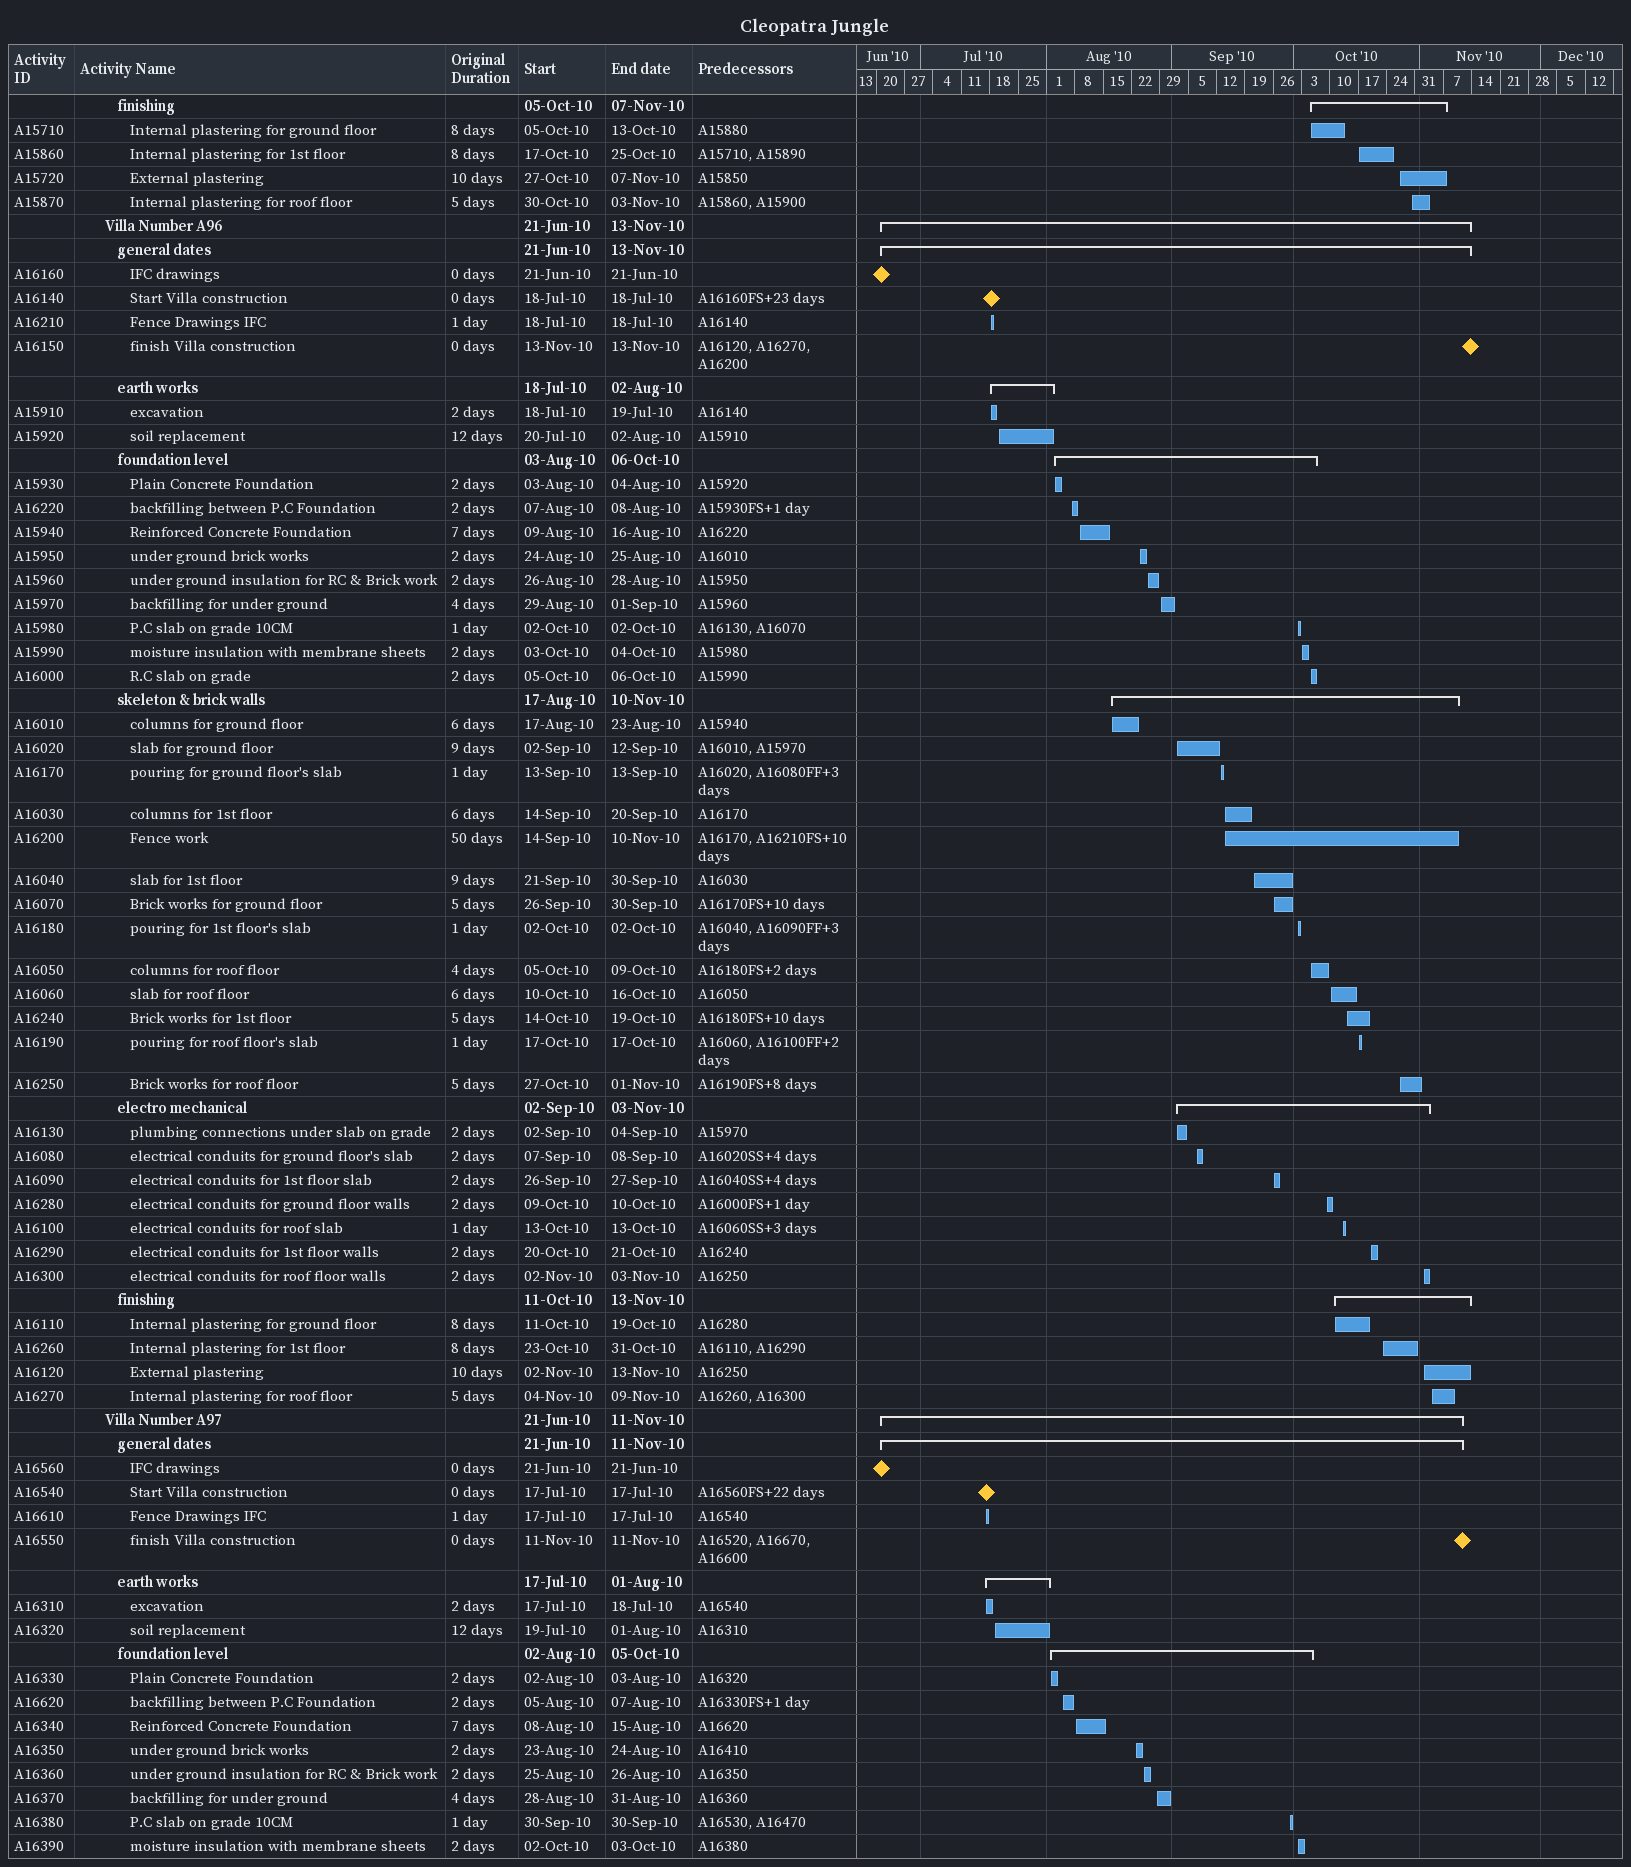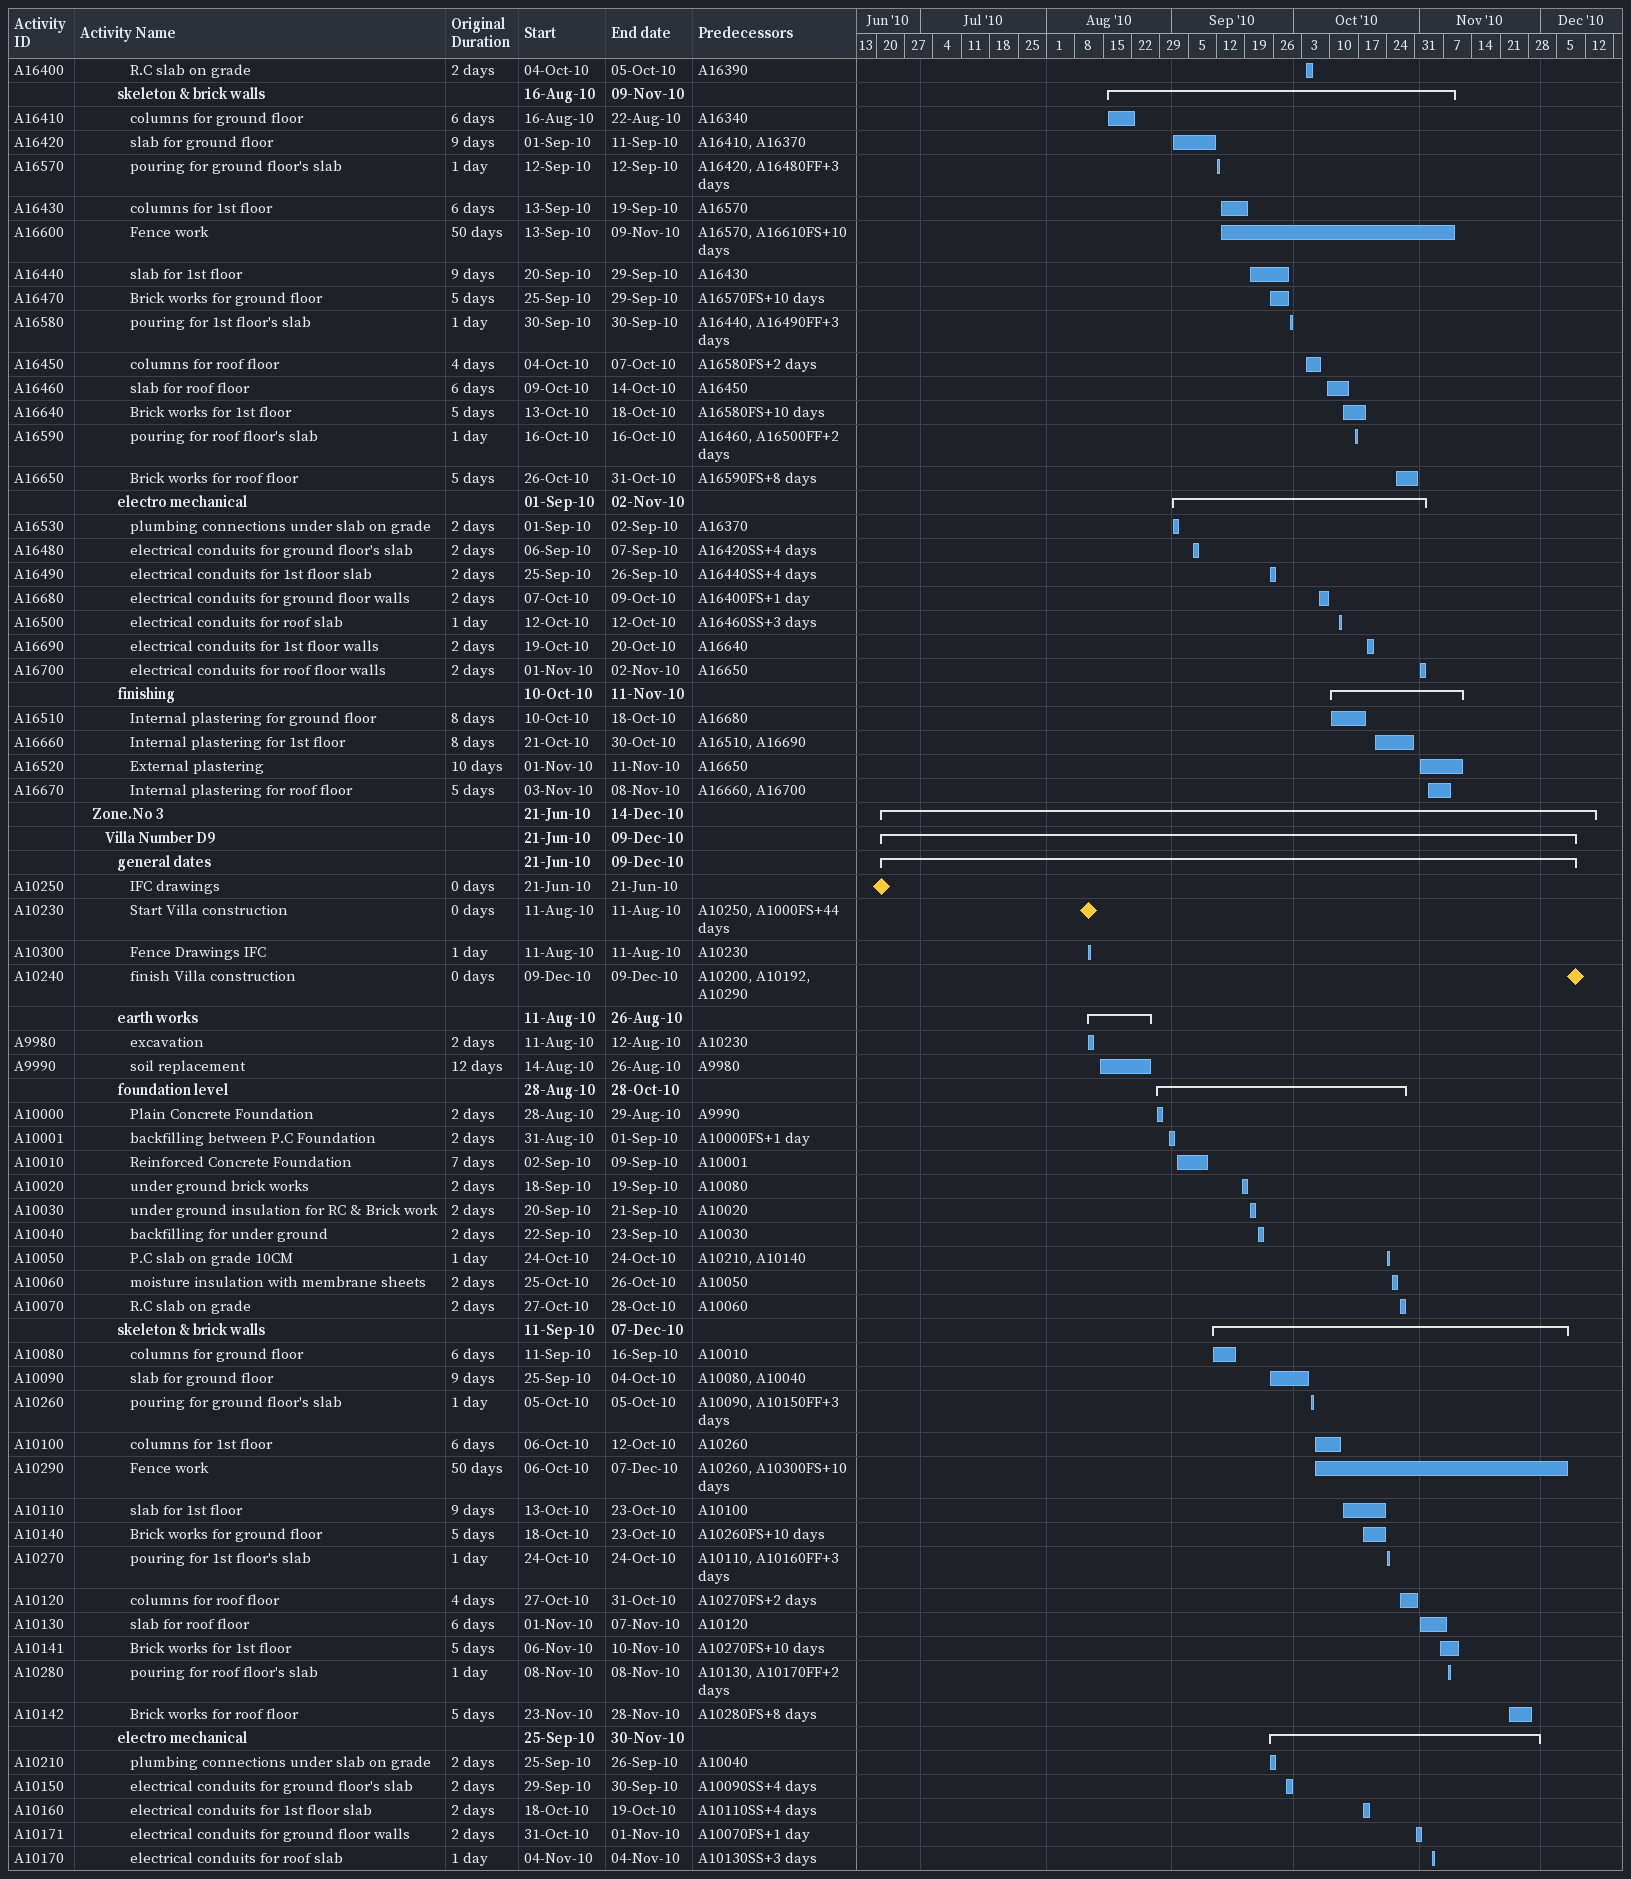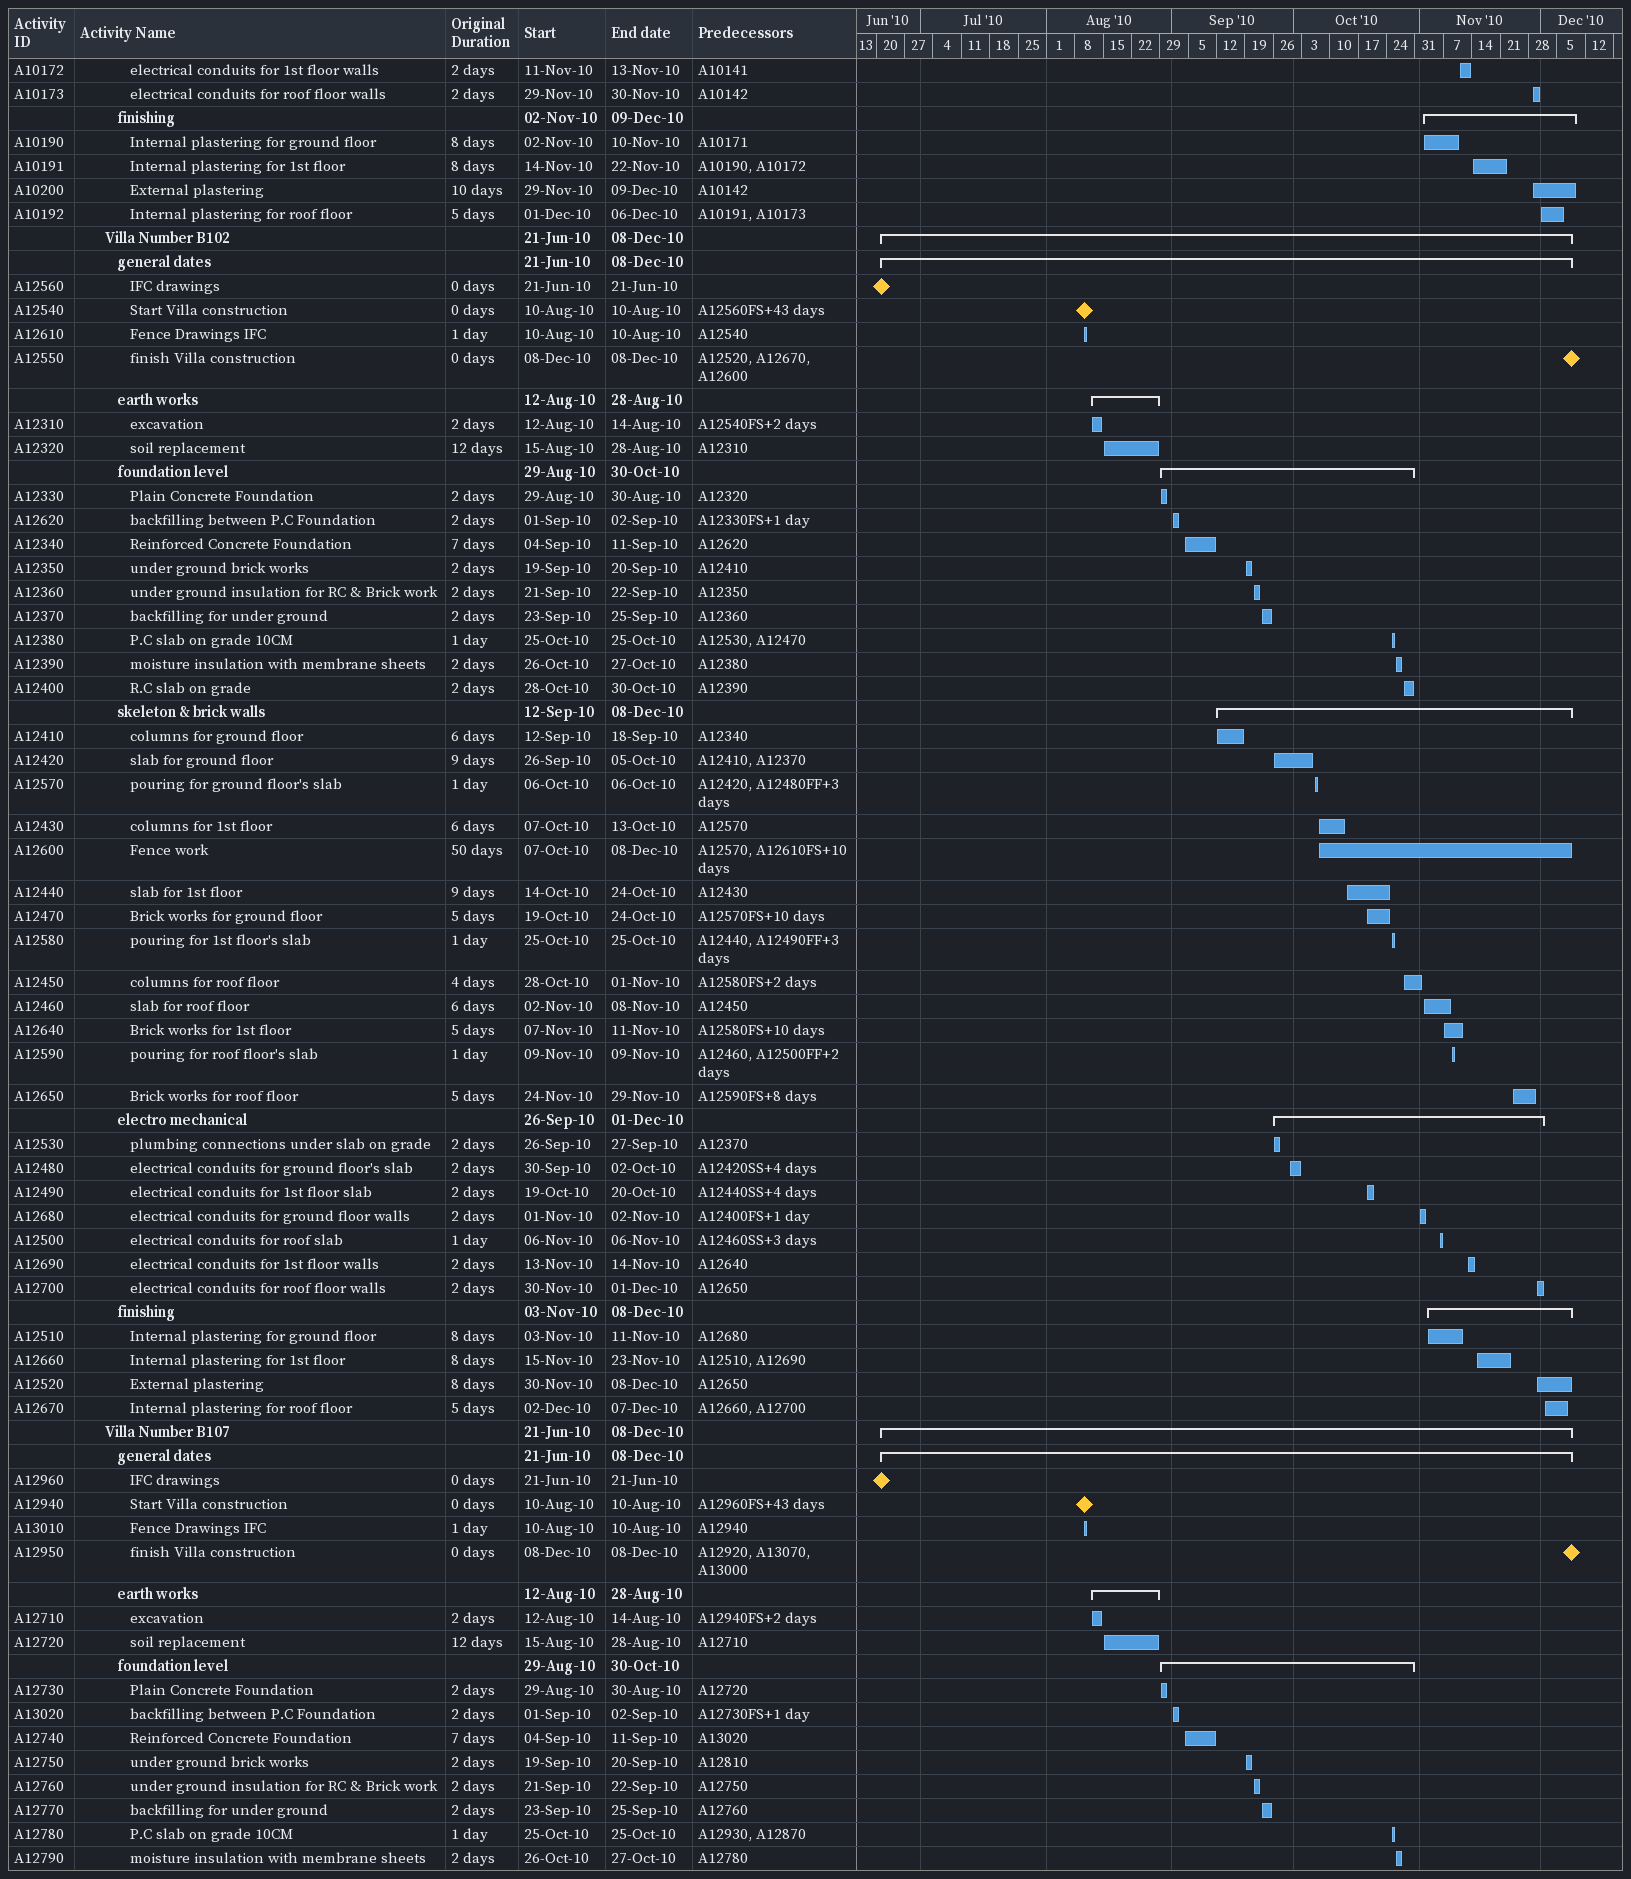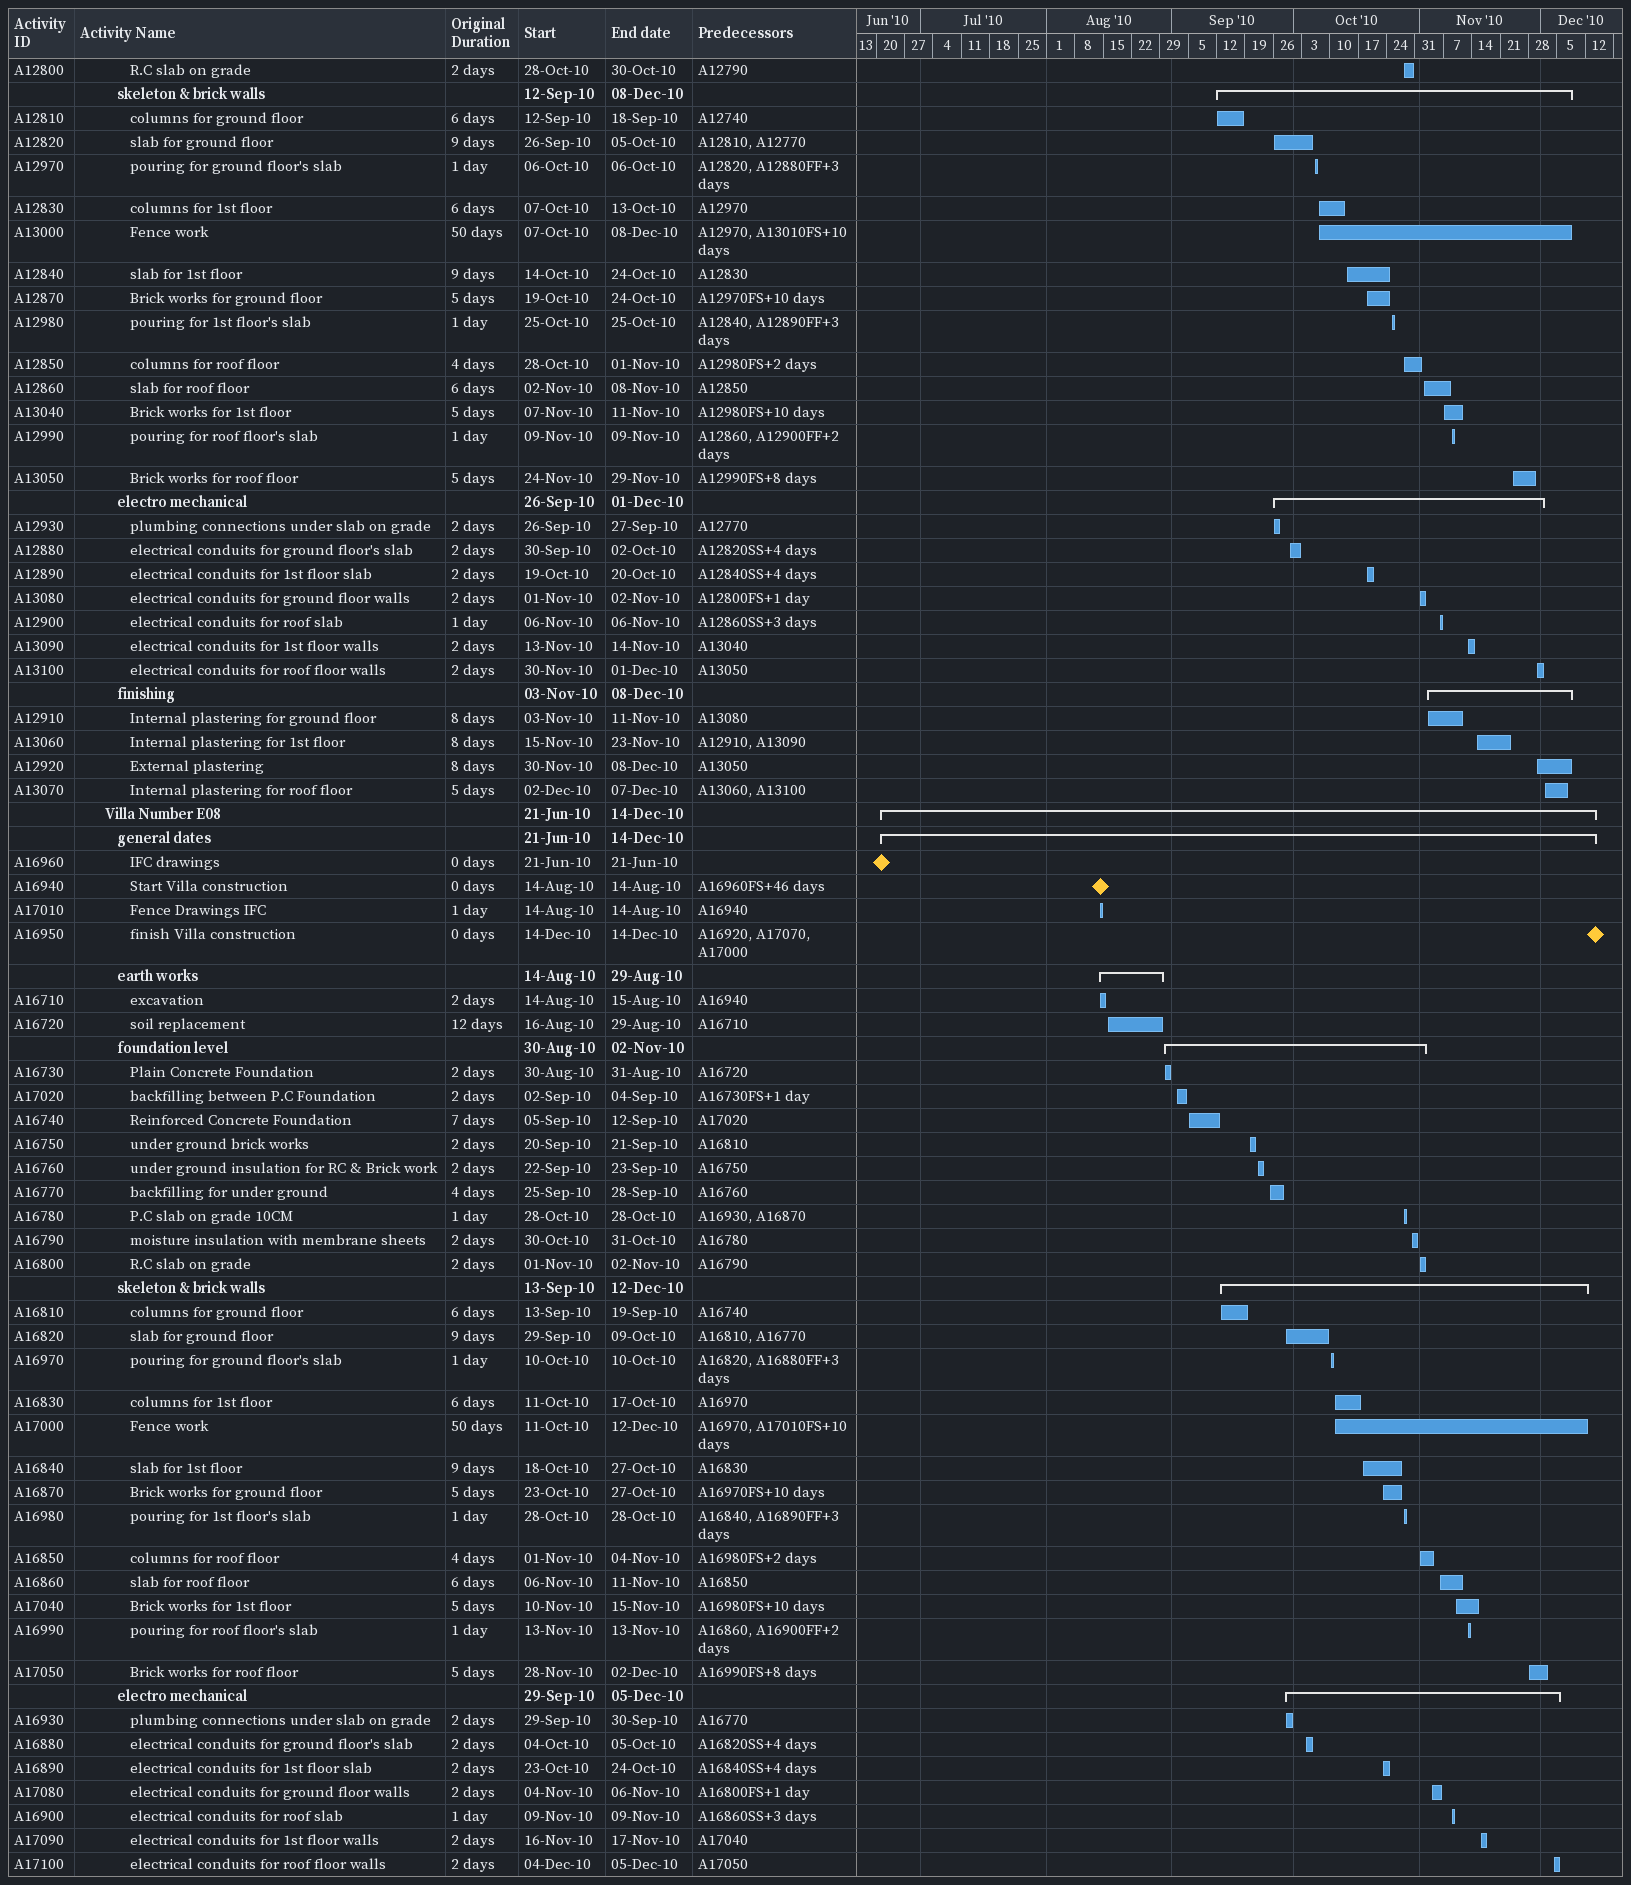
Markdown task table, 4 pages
Cleopatra Jungle

| ID | Level | Task | Original duration | Start | Finish | Predecessors |
|---|---|---|---|---|---|---|
|  | 4 | **finishing** |  | 2010-10-05 | 2010-11-07 |  |
| A15710 | 5 | Internal plastering for ground floor | 8d | 2010-10-05 | 2010-10-13 | A15880 |
| A15860 | 5 | Internal plastering for 1st floor | 8d | 2010-10-17 | 2010-10-25 | A15710, A15890 |
| A15720 | 5 | External plastering | 10d | 2010-10-27 | 2010-11-07 | A15850 |
| A15870 | 5 | Internal plastering for roof floor | 5d | 2010-10-30 | 2010-11-03 | A15860, A15900 |
|  | 3 | **Villa Number A96** |  | 2010-06-21 | 2010-11-13 |  |
|  | 4 | **general dates** |  | 2010-06-21 | 2010-11-13 |  |
| A16160 | 5 | IFC drawings | 0d | 2010-06-21 | 2010-06-21 |  |
| A16140 | 5 | Start Villa construction | 0d | 2010-07-18 | 2010-07-18 | A16160FS+23d |
| A16210 | 5 | Fence Drawings IFC | 1d | 2010-07-18 | 2010-07-18 | A16140 |
| A16150 | 5 | finish Villa construction | 0d | 2010-11-13 | 2010-11-13 | A16120, A16270, A16200 |
|  | 4 | **earth works** |  | 2010-07-18 | 2010-08-02 |  |
| A15910 | 5 | excavation | 2d | 2010-07-18 | 2010-07-19 | A16140 |
| A15920 | 5 | soil replacement | 12d | 2010-07-20 | 2010-08-02 | A15910 |
|  | 4 | **foundation level** |  | 2010-08-03 | 2010-10-06 |  |
| A15930 | 5 | Plain Concrete Foundation | 2d | 2010-08-03 | 2010-08-04 | A15920 |
| A16220 | 5 | backfilling between P.C Foundation | 2d | 2010-08-07 | 2010-08-08 | A15930FS+1d |
| A15940 | 5 | Reinforced Concrete Foundation | 7d | 2010-08-09 | 2010-08-16 | A16220 |
| A15950 | 5 | under ground brick works | 2d | 2010-08-24 | 2010-08-25 | A16010 |
| A15960 | 5 | under ground insulation for RC & Brick work | 2d | 2010-08-26 | 2010-08-28 | A15950 |
| A15970 | 5 | backfilling for under ground | 4d | 2010-08-29 | 2010-09-01 | A15960 |
| A15980 | 5 | P.C slab on grade 10CM | 1d | 2010-10-02 | 2010-10-02 | A16130, A16070 |
| A15990 | 5 | moisture insulation with membrane sheets | 2d | 2010-10-03 | 2010-10-04 | A15980 |
| A16000 | 5 | R.C slab on grade | 2d | 2010-10-05 | 2010-10-06 | A15990 |
|  | 4 | **skeleton & brick walls** |  | 2010-08-17 | 2010-11-10 |  |
| A16010 | 5 | columns for ground floor | 6d | 2010-08-17 | 2010-08-23 | A15940 |
| A16020 | 5 | slab for ground floor | 9d | 2010-09-02 | 2010-09-12 | A16010, A15970 |
| A16170 | 5 | pouring for ground floor's slab | 1d | 2010-09-13 | 2010-09-13 | A16020, A16080FF+3d |
| A16030 | 5 | columns for 1st floor | 6d | 2010-09-14 | 2010-09-20 | A16170 |
| A16200 | 5 | Fence work | 50d | 2010-09-14 | 2010-11-10 | A16170, A16210FS+10d |
| A16040 | 5 | slab for 1st floor | 9d | 2010-09-21 | 2010-09-30 | A16030 |
| A16070 | 5 | Brick works for ground floor | 5d | 2010-09-26 | 2010-09-30 | A16170FS+10d |
| A16180 | 5 | pouring for 1st floor's slab | 1d | 2010-10-02 | 2010-10-02 | A16040, A16090FF+3d |
| A16050 | 5 | columns for roof floor | 4d | 2010-10-05 | 2010-10-09 | A16180FS+2d |
| A16060 | 5 | slab for roof floor | 6d | 2010-10-10 | 2010-10-16 | A16050 |
| A16240 | 5 | Brick works for 1st floor | 5d | 2010-10-14 | 2010-10-19 | A16180FS+10d |
| A16190 | 5 | pouring for roof floor's slab | 1d | 2010-10-17 | 2010-10-17 | A16060, A16100FF+2d |
| A16250 | 5 | Brick works for roof floor | 5d | 2010-10-27 | 2010-11-01 | A16190FS+8d |
|  | 4 | **electro mechanical** |  | 2010-09-02 | 2010-11-03 |  |
| A16130 | 5 | plumbing connections under slab on grade | 2d | 2010-09-02 | 2010-09-04 | A15970 |
| A16080 | 5 | electrical conduits for ground floor's slab | 2d | 2010-09-07 | 2010-09-08 | A16020SS+4d |
| A16090 | 5 | electrical conduits for 1st floor slab | 2d | 2010-09-26 | 2010-09-27 | A16040SS+4d |
| A16280 | 5 | electrical conduits for ground floor walls | 2d | 2010-10-09 | 2010-10-10 | A16000FS+1d |
| A16100 | 5 | electrical conduits for roof slab | 1d | 2010-10-13 | 2010-10-13 | A16060SS+3d |
| A16290 | 5 | electrical conduits for 1st floor walls | 2d | 2010-10-20 | 2010-10-21 | A16240 |
| A16300 | 5 | electrical conduits for roof floor walls | 2d | 2010-11-02 | 2010-11-03 | A16250 |
|  | 4 | **finishing** |  | 2010-10-11 | 2010-11-13 |  |
| A16110 | 5 | Internal plastering for ground floor | 8d | 2010-10-11 | 2010-10-19 | A16280 |
| A16260 | 5 | Internal plastering for 1st floor | 8d | 2010-10-23 | 2010-10-31 | A16110, A16290 |
| A16120 | 5 | External plastering | 10d | 2010-11-02 | 2010-11-13 | A16250 |
| A16270 | 5 | Internal plastering for roof floor | 5d | 2010-11-04 | 2010-11-09 | A16260, A16300 |
|  | 3 | **Villa Number A97** |  | 2010-06-21 | 2010-11-11 |  |
|  | 4 | **general dates** |  | 2010-06-21 | 2010-11-11 |  |
| A16560 | 5 | IFC drawings | 0d | 2010-06-21 | 2010-06-21 |  |
| A16540 | 5 | Start Villa construction | 0d | 2010-07-17 | 2010-07-17 | A16560FS+22d |
| A16610 | 5 | Fence Drawings IFC | 1d | 2010-07-17 | 2010-07-17 | A16540 |
| A16550 | 5 | finish Villa construction | 0d | 2010-11-11 | 2010-11-11 | A16520, A16670, A16600 |
|  | 4 | **earth works** |  | 2010-07-17 | 2010-08-01 |  |
| A16310 | 5 | excavation | 2d | 2010-07-17 | 2010-07-18 | A16540 |
| A16320 | 5 | soil replacement | 12d | 2010-07-19 | 2010-08-01 | A16310 |
|  | 4 | **foundation level** |  | 2010-08-02 | 2010-10-05 |  |
| A16330 | 5 | Plain Concrete Foundation | 2d | 2010-08-02 | 2010-08-03 | A16320 |
| A16620 | 5 | backfilling between P.C Foundation | 2d | 2010-08-05 | 2010-08-07 | A16330FS+1d |
| A16340 | 5 | Reinforced Concrete Foundation | 7d | 2010-08-08 | 2010-08-15 | A16620 |
| A16350 | 5 | under ground brick works | 2d | 2010-08-23 | 2010-08-24 | A16410 |
| A16360 | 5 | under ground insulation for RC & Brick work | 2d | 2010-08-25 | 2010-08-26 | A16350 |
| A16370 | 5 | backfilling for under ground | 4d | 2010-08-28 | 2010-08-31 | A16360 |
| A16380 | 5 | P.C slab on grade 10CM | 1d | 2010-09-30 | 2010-09-30 | A16530, A16470 |
| A16390 | 5 | moisture insulation with membrane sheets | 2d | 2010-10-02 | 2010-10-03 | A16380 |
| A16400 | 5 | R.C slab on grade | 2d | 2010-10-04 | 2010-10-05 | A16390 |
|  | 4 | **skeleton & brick walls** |  | 2010-08-16 | 2010-11-09 |  |
| A16410 | 5 | columns for ground floor | 6d | 2010-08-16 | 2010-08-22 | A16340 |
| A16420 | 5 | slab for ground floor | 9d | 2010-09-01 | 2010-09-11 | A16410, A16370 |
| A16570 | 5 | pouring for ground floor's slab | 1d | 2010-09-12 | 2010-09-12 | A16420, A16480FF+3d |
| A16430 | 5 | columns for 1st floor | 6d | 2010-09-13 | 2010-09-19 | A16570 |
| A16600 | 5 | Fence work | 50d | 2010-09-13 | 2010-11-09 | A16570, A16610FS+10d |
| A16440 | 5 | slab for 1st floor | 9d | 2010-09-20 | 2010-09-29 | A16430 |
| A16470 | 5 | Brick works for ground floor | 5d | 2010-09-25 | 2010-09-29 | A16570FS+10d |
| A16580 | 5 | pouring for 1st floor's slab | 1d | 2010-09-30 | 2010-09-30 | A16440, A16490FF+3d |
| A16450 | 5 | columns for roof floor | 4d | 2010-10-04 | 2010-10-07 | A16580FS+2d |
| A16460 | 5 | slab for roof floor | 6d | 2010-10-09 | 2010-10-14 | A16450 |
| A16640 | 5 | Brick works for 1st floor | 5d | 2010-10-13 | 2010-10-18 | A16580FS+10d |
| A16590 | 5 | pouring for roof floor's slab | 1d | 2010-10-16 | 2010-10-16 | A16460, A16500FF+2d |
| A16650 | 5 | Brick works for roof floor | 5d | 2010-10-26 | 2010-10-31 | A16590FS+8d |
|  | 4 | **electro mechanical** |  | 2010-09-01 | 2010-11-02 |  |
| A16530 | 5 | plumbing connections under slab on grade | 2d | 2010-09-01 | 2010-09-02 | A16370 |
| A16480 | 5 | electrical conduits for ground floor's slab | 2d | 2010-09-06 | 2010-09-07 | A16420SS+4d |
| A16490 | 5 | electrical conduits for 1st floor slab | 2d | 2010-09-25 | 2010-09-26 | A16440SS+4d |
| A16680 | 5 | electrical conduits for ground floor walls | 2d | 2010-10-07 | 2010-10-09 | A16400FS+1d |
| A16500 | 5 | electrical conduits for roof slab | 1d | 2010-10-12 | 2010-10-12 | A16460SS+3d |
| A16690 | 5 | electrical conduits for 1st floor walls | 2d | 2010-10-19 | 2010-10-20 | A16640 |
| A16700 | 5 | electrical conduits for roof floor walls | 2d | 2010-11-01 | 2010-11-02 | A16650 |
|  | 4 | **finishing** |  | 2010-10-10 | 2010-11-11 |  |
| A16510 | 5 | Internal plastering for ground floor | 8d | 2010-10-10 | 2010-10-18 | A16680 |
| A16660 | 5 | Internal plastering for 1st floor | 8d | 2010-10-21 | 2010-10-30 | A16510, A16690 |
| A16520 | 5 | External plastering | 10d | 2010-11-01 | 2010-11-11 | A16650 |
| A16670 | 5 | Internal plastering for roof floor | 5d | 2010-11-03 | 2010-11-08 | A16660, A16700 |
|  | 2 | **Zone.No 3** |  | 2010-06-21 | 2010-12-14 |  |
|  | 3 | **Villa Number D9** |  | 2010-06-21 | 2010-12-09 |  |
|  | 4 | **general dates** |  | 2010-06-21 | 2010-12-09 |  |
| A10250 | 5 | IFC drawings | 0d | 2010-06-21 | 2010-06-21 |  |
| A10230 | 5 | Start Villa construction | 0d | 2010-08-11 | 2010-08-11 | A10250, A1000FS+44d |
| A10300 | 5 | Fence Drawings IFC | 1d | 2010-08-11 | 2010-08-11 | A10230 |
| A10240 | 5 | finish Villa construction | 0d | 2010-12-09 | 2010-12-09 | A10200, A10192, A10290 |
|  | 4 | **earth works** |  | 2010-08-11 | 2010-08-26 |  |
| A9980 | 5 | excavation | 2d | 2010-08-11 | 2010-08-12 | A10230 |
| A9990 | 5 | soil replacement | 12d | 2010-08-14 | 2010-08-26 | A9980 |
|  | 4 | **foundation level** |  | 2010-08-28 | 2010-10-28 |  |
| A10000 | 5 | Plain Concrete Foundation | 2d | 2010-08-28 | 2010-08-29 | A9990 |
| A10001 | 5 | backfilling between P.C Foundation | 2d | 2010-08-31 | 2010-09-01 | A10000FS+1d |
| A10010 | 5 | Reinforced Concrete Foundation | 7d | 2010-09-02 | 2010-09-09 | A10001 |
| A10020 | 5 | under ground brick works | 2d | 2010-09-18 | 2010-09-19 | A10080 |
| A10030 | 5 | under ground insulation for RC & Brick work | 2d | 2010-09-20 | 2010-09-21 | A10020 |
| A10040 | 5 | backfilling for under ground | 2d | 2010-09-22 | 2010-09-23 | A10030 |
| A10050 | 5 | P.C slab on grade 10CM | 1d | 2010-10-24 | 2010-10-24 | A10210, A10140 |
| A10060 | 5 | moisture insulation with membrane sheets | 2d | 2010-10-25 | 2010-10-26 | A10050 |
| A10070 | 5 | R.C slab on grade | 2d | 2010-10-27 | 2010-10-28 | A10060 |
|  | 4 | **skeleton & brick walls** |  | 2010-09-11 | 2010-12-07 |  |
| A10080 | 5 | columns for ground floor | 6d | 2010-09-11 | 2010-09-16 | A10010 |
| A10090 | 5 | slab for ground floor | 9d | 2010-09-25 | 2010-10-04 | A10080, A10040 |
| A10260 | 5 | pouring for ground floor's slab | 1d | 2010-10-05 | 2010-10-05 | A10090, A10150FF+3d |
| A10100 | 5 | columns for 1st floor | 6d | 2010-10-06 | 2010-10-12 | A10260 |
| A10290 | 5 | Fence work | 50d | 2010-10-06 | 2010-12-07 | A10260, A10300FS+10d |
| A10110 | 5 | slab for 1st floor | 9d | 2010-10-13 | 2010-10-23 | A10100 |
| A10140 | 5 | Brick works for ground floor | 5d | 2010-10-18 | 2010-10-23 | A10260FS+10d |
| A10270 | 5 | pouring for 1st floor's slab | 1d | 2010-10-24 | 2010-10-24 | A10110, A10160FF+3d |
| A10120 | 5 | columns for roof floor | 4d | 2010-10-27 | 2010-10-31 | A10270FS+2d |
| A10130 | 5 | slab for roof floor | 6d | 2010-11-01 | 2010-11-07 | A10120 |
| A10141 | 5 | Brick works for 1st floor | 5d | 2010-11-06 | 2010-11-10 | A10270FS+10d |
| A10280 | 5 | pouring for roof floor's slab | 1d | 2010-11-08 | 2010-11-08 | A10130, A10170FF+2d |
| A10142 | 5 | Brick works for roof floor | 5d | 2010-11-23 | 2010-11-28 | A10280FS+8d |
|  | 4 | **electro mechanical** |  | 2010-09-25 | 2010-11-30 |  |
| A10210 | 5 | plumbing connections under slab on grade | 2d | 2010-09-25 | 2010-09-26 | A10040 |
| A10150 | 5 | electrical conduits for ground floor's slab | 2d | 2010-09-29 | 2010-09-30 | A10090SS+4d |
| A10160 | 5 | electrical conduits for 1st floor slab | 2d | 2010-10-18 | 2010-10-19 | A10110SS+4d |
| A10171 | 5 | electrical conduits for ground floor walls | 2d | 2010-10-31 | 2010-11-01 | A10070FS+1d |
| A10170 | 5 | electrical conduits for roof slab | 1d | 2010-11-04 | 2010-11-04 | A10130SS+3d |
| A10172 | 5 | electrical conduits for 1st floor walls | 2d | 2010-11-11 | 2010-11-13 | A10141 |
| A10173 | 5 | electrical conduits for roof floor walls | 2d | 2010-11-29 | 2010-11-30 | A10142 |
|  | 4 | **finishing** |  | 2010-11-02 | 2010-12-09 |  |
| A10190 | 5 | Internal plastering for ground floor | 8d | 2010-11-02 | 2010-11-10 | A10171 |
| A10191 | 5 | Internal plastering for 1st floor | 8d | 2010-11-14 | 2010-11-22 | A10190, A10172 |
| A10200 | 5 | External plastering | 10d | 2010-11-29 | 2010-12-09 | A10142 |
| A10192 | 5 | Internal plastering for roof floor | 5d | 2010-12-01 | 2010-12-06 | A10191, A10173 |
|  | 3 | **Villa Number B102** |  | 2010-06-21 | 2010-12-08 |  |
|  | 4 | **general dates** |  | 2010-06-21 | 2010-12-08 |  |
| A12560 | 5 | IFC drawings | 0d | 2010-06-21 | 2010-06-21 |  |
| A12540 | 5 | Start Villa construction | 0d | 2010-08-10 | 2010-08-10 | A12560FS+43d |
| A12610 | 5 | Fence Drawings IFC | 1d | 2010-08-10 | 2010-08-10 | A12540 |
| A12550 | 5 | finish Villa construction | 0d | 2010-12-08 | 2010-12-08 | A12520, A12670, A12600 |
|  | 4 | **earth works** |  | 2010-08-12 | 2010-08-28 |  |
| A12310 | 5 | excavation | 2d | 2010-08-12 | 2010-08-14 | A12540FS+2d |
| A12320 | 5 | soil replacement | 12d | 2010-08-15 | 2010-08-28 | A12310 |
|  | 4 | **foundation level** |  | 2010-08-29 | 2010-10-30 |  |
| A12330 | 5 | Plain Concrete Foundation | 2d | 2010-08-29 | 2010-08-30 | A12320 |
| A12620 | 5 | backfilling between P.C Foundation | 2d | 2010-09-01 | 2010-09-02 | A12330FS+1d |
| A12340 | 5 | Reinforced Concrete Foundation | 7d | 2010-09-04 | 2010-09-11 | A12620 |
| A12350 | 5 | under ground brick works | 2d | 2010-09-19 | 2010-09-20 | A12410 |
| A12360 | 5 | under ground insulation for RC & Brick work | 2d | 2010-09-21 | 2010-09-22 | A12350 |
| A12370 | 5 | backfilling for under ground | 2d | 2010-09-23 | 2010-09-25 | A12360 |
| A12380 | 5 | P.C slab on grade 10CM | 1d | 2010-10-25 | 2010-10-25 | A12530, A12470 |
| A12390 | 5 | moisture insulation with membrane sheets | 2d | 2010-10-26 | 2010-10-27 | A12380 |
| A12400 | 5 | R.C slab on grade | 2d | 2010-10-28 | 2010-10-30 | A12390 |
|  | 4 | **skeleton & brick walls** |  | 2010-09-12 | 2010-12-08 |  |
| A12410 | 5 | columns for ground floor | 6d | 2010-09-12 | 2010-09-18 | A12340 |
| A12420 | 5 | slab for ground floor | 9d | 2010-09-26 | 2010-10-05 | A12410, A12370 |
| A12570 | 5 | pouring for ground floor's slab | 1d | 2010-10-06 | 2010-10-06 | A12420, A12480FF+3d |
| A12430 | 5 | columns for 1st floor | 6d | 2010-10-07 | 2010-10-13 | A12570 |
| A12600 | 5 | Fence work | 50d | 2010-10-07 | 2010-12-08 | A12570, A12610FS+10d |
| A12440 | 5 | slab for 1st floor | 9d | 2010-10-14 | 2010-10-24 | A12430 |
| A12470 | 5 | Brick works for ground floor | 5d | 2010-10-19 | 2010-10-24 | A12570FS+10d |
| A12580 | 5 | pouring for 1st floor's slab | 1d | 2010-10-25 | 2010-10-25 | A12440, A12490FF+3d |
| A12450 | 5 | columns for roof floor | 4d | 2010-10-28 | 2010-11-01 | A12580FS+2d |
| A12460 | 5 | slab for roof floor | 6d | 2010-11-02 | 2010-11-08 | A12450 |
| A12640 | 5 | Brick works for 1st floor | 5d | 2010-11-07 | 2010-11-11 | A12580FS+10d |
| A12590 | 5 | pouring for roof floor's slab | 1d | 2010-11-09 | 2010-11-09 | A12460, A12500FF+2d |
| A12650 | 5 | Brick works for roof floor | 5d | 2010-11-24 | 2010-11-29 | A12590FS+8d |
|  | 4 | **electro mechanical** |  | 2010-09-26 | 2010-12-01 |  |
| A12530 | 5 | plumbing connections under slab on grade | 2d | 2010-09-26 | 2010-09-27 | A12370 |
| A12480 | 5 | electrical conduits for ground floor's slab | 2d | 2010-09-30 | 2010-10-02 | A12420SS+4d |
| A12490 | 5 | electrical conduits for 1st floor slab | 2d | 2010-10-19 | 2010-10-20 | A12440SS+4d |
| A12680 | 5 | electrical conduits for ground floor walls | 2d | 2010-11-01 | 2010-11-02 | A12400FS+1d |
| A12500 | 5 | electrical conduits for roof slab | 1d | 2010-11-06 | 2010-11-06 | A12460SS+3d |
| A12690 | 5 | electrical conduits for 1st floor walls | 2d | 2010-11-13 | 2010-11-14 | A12640 |
| A12700 | 5 | electrical conduits for roof floor walls | 2d | 2010-11-30 | 2010-12-01 | A12650 |
|  | 4 | **finishing** |  | 2010-11-03 | 2010-12-08 |  |
| A12510 | 5 | Internal plastering for ground floor | 8d | 2010-11-03 | 2010-11-11 | A12680 |
| A12660 | 5 | Internal plastering for 1st floor | 8d | 2010-11-15 | 2010-11-23 | A12510, A12690 |
| A12520 | 5 | External plastering | 8d | 2010-11-30 | 2010-12-08 | A12650 |
| A12670 | 5 | Internal plastering for roof floor | 5d | 2010-12-02 | 2010-12-07 | A12660, A12700 |
|  | 3 | **Villa Number B107** |  | 2010-06-21 | 2010-12-08 |  |
|  | 4 | **general dates** |  | 2010-06-21 | 2010-12-08 |  |
| A12960 | 5 | IFC drawings | 0d | 2010-06-21 | 2010-06-21 |  |
| A12940 | 5 | Start Villa construction | 0d | 2010-08-10 | 2010-08-10 | A12960FS+43d |
| A13010 | 5 | Fence Drawings IFC | 1d | 2010-08-10 | 2010-08-10 | A12940 |
| A12950 | 5 | finish Villa construction | 0d | 2010-12-08 | 2010-12-08 | A12920, A13070, A13000 |
|  | 4 | **earth works** |  | 2010-08-12 | 2010-08-28 |  |
| A12710 | 5 | excavation | 2d | 2010-08-12 | 2010-08-14 | A12940FS+2d |
| A12720 | 5 | soil replacement | 12d | 2010-08-15 | 2010-08-28 | A12710 |
|  | 4 | **foundation level** |  | 2010-08-29 | 2010-10-30 |  |
| A12730 | 5 | Plain Concrete Foundation | 2d | 2010-08-29 | 2010-08-30 | A12720 |
| A13020 | 5 | backfilling between P.C Foundation | 2d | 2010-09-01 | 2010-09-02 | A12730FS+1d |
| A12740 | 5 | Reinforced Concrete Foundation | 7d | 2010-09-04 | 2010-09-11 | A13020 |
| A12750 | 5 | under ground brick works | 2d | 2010-09-19 | 2010-09-20 | A12810 |
| A12760 | 5 | under ground insulation for RC & Brick work | 2d | 2010-09-21 | 2010-09-22 | A12750 |
| A12770 | 5 | backfilling for under ground | 2d | 2010-09-23 | 2010-09-25 | A12760 |
| A12780 | 5 | P.C slab on grade 10CM | 1d | 2010-10-25 | 2010-10-25 | A12930, A12870 |
| A12790 | 5 | moisture insulation with membrane sheets | 2d | 2010-10-26 | 2010-10-27 | A12780 |
| A12800 | 5 | R.C slab on grade | 2d | 2010-10-28 | 2010-10-30 | A12790 |
|  | 4 | **skeleton & brick walls** |  | 2010-09-12 | 2010-12-08 |  |
| A12810 | 5 | columns for ground floor | 6d | 2010-09-12 | 2010-09-18 | A12740 |
| A12820 | 5 | slab for ground floor | 9d | 2010-09-26 | 2010-10-05 | A12810, A12770 |
| A12970 | 5 | pouring for ground floor's slab | 1d | 2010-10-06 | 2010-10-06 | A12820, A12880FF+3d |
| A12830 | 5 | columns for 1st floor | 6d | 2010-10-07 | 2010-10-13 | A12970 |
| A13000 | 5 | Fence work | 50d | 2010-10-07 | 2010-12-08 | A12970, A13010FS+10d |
| A12840 | 5 | slab for 1st floor | 9d | 2010-10-14 | 2010-10-24 | A12830 |
| A12870 | 5 | Brick works for ground floor | 5d | 2010-10-19 | 2010-10-24 | A12970FS+10d |
| A12980 | 5 | pouring for 1st floor's slab | 1d | 2010-10-25 | 2010-10-25 | A12840, A12890FF+3d |
| A12850 | 5 | columns for roof floor | 4d | 2010-10-28 | 2010-11-01 | A12980FS+2d |
| A12860 | 5 | slab for roof floor | 6d | 2010-11-02 | 2010-11-08 | A12850 |
| A13040 | 5 | Brick works for 1st floor | 5d | 2010-11-07 | 2010-11-11 | A12980FS+10d |
| A12990 | 5 | pouring for roof floor's slab | 1d | 2010-11-09 | 2010-11-09 | A12860, A12900FF+2d |
| A13050 | 5 | Brick works for roof floor | 5d | 2010-11-24 | 2010-11-29 | A12990FS+8d |
|  | 4 | **electro mechanical** |  | 2010-09-26 | 2010-12-01 |  |
| A12930 | 5 | plumbing connections under slab on grade | 2d | 2010-09-26 | 2010-09-27 | A12770 |
| A12880 | 5 | electrical conduits for ground floor's slab | 2d | 2010-09-30 | 2010-10-02 | A12820SS+4d |
| A12890 | 5 | electrical conduits for 1st floor slab | 2d | 2010-10-19 | 2010-10-20 | A12840SS+4d |
| A13080 | 5 | electrical conduits for ground floor walls | 2d | 2010-11-01 | 2010-11-02 | A12800FS+1d |
| A12900 | 5 | electrical conduits for roof slab | 1d | 2010-11-06 | 2010-11-06 | A12860SS+3d |
| A13090 | 5 | electrical conduits for 1st floor walls | 2d | 2010-11-13 | 2010-11-14 | A13040 |
| A13100 | 5 | electrical conduits for roof floor walls | 2d | 2010-11-30 | 2010-12-01 | A13050 |
|  | 4 | **finishing** |  | 2010-11-03 | 2010-12-08 |  |
| A12910 | 5 | Internal plastering for ground floor | 8d | 2010-11-03 | 2010-11-11 | A13080 |
| A13060 | 5 | Internal plastering for 1st floor | 8d | 2010-11-15 | 2010-11-23 | A12910, A13090 |
| A12920 | 5 | External plastering | 8d | 2010-11-30 | 2010-12-08 | A13050 |
| A13070 | 5 | Internal plastering for roof floor | 5d | 2010-12-02 | 2010-12-07 | A13060, A13100 |
|  | 3 | **Villa Number E08** |  | 2010-06-21 | 2010-12-14 |  |
|  | 4 | **general dates** |  | 2010-06-21 | 2010-12-14 |  |
| A16960 | 5 | IFC drawings | 0d | 2010-06-21 | 2010-06-21 |  |
| A16940 | 5 | Start Villa construction | 0d | 2010-08-14 | 2010-08-14 | A16960FS+46d |
| A17010 | 5 | Fence Drawings IFC | 1d | 2010-08-14 | 2010-08-14 | A16940 |
| A16950 | 5 | finish Villa construction | 0d | 2010-12-14 | 2010-12-14 | A16920, A17070, A17000 |
|  | 4 | **earth works** |  | 2010-08-14 | 2010-08-29 |  |
| A16710 | 5 | excavation | 2d | 2010-08-14 | 2010-08-15 | A16940 |
| A16720 | 5 | soil replacement | 12d | 2010-08-16 | 2010-08-29 | A16710 |
|  | 4 | **foundation level** |  | 2010-08-30 | 2010-11-02 |  |
| A16730 | 5 | Plain Concrete Foundation | 2d | 2010-08-30 | 2010-08-31 | A16720 |
| A17020 | 5 | backfilling between P.C Foundation | 2d | 2010-09-02 | 2010-09-04 | A16730FS+1d |
| A16740 | 5 | Reinforced Concrete Foundation | 7d | 2010-09-05 | 2010-09-12 | A17020 |
| A16750 | 5 | under ground brick works | 2d | 2010-09-20 | 2010-09-21 | A16810 |
| A16760 | 5 | under ground insulation for RC & Brick work | 2d | 2010-09-22 | 2010-09-23 | A16750 |
| A16770 | 5 | backfilling for under ground | 4d | 2010-09-25 | 2010-09-28 | A16760 |
| A16780 | 5 | P.C slab on grade 10CM | 1d | 2010-10-28 | 2010-10-28 | A16930, A16870 |
| A16790 | 5 | moisture insulation with membrane sheets | 2d | 2010-10-30 | 2010-10-31 | A16780 |
| A16800 | 5 | R.C slab on grade | 2d | 2010-11-01 | 2010-11-02 | A16790 |
|  | 4 | **skeleton & brick walls** |  | 2010-09-13 | 2010-12-12 |  |
| A16810 | 5 | columns for ground floor | 6d | 2010-09-13 | 2010-09-19 | A16740 |
| A16820 | 5 | slab for ground floor | 9d | 2010-09-29 | 2010-10-09 | A16810, A16770 |
| A16970 | 5 | pouring for ground floor's slab | 1d | 2010-10-10 | 2010-10-10 | A16820, A16880FF+3d |
| A16830 | 5 | columns for 1st floor | 6d | 2010-10-11 | 2010-10-17 | A16970 |
| A17000 | 5 | Fence work | 50d | 2010-10-11 | 2010-12-12 | A16970, A17010FS+10d |
| A16840 | 5 | slab for 1st floor | 9d | 2010-10-18 | 2010-10-27 | A16830 |
| A16870 | 5 | Brick works for ground floor | 5d | 2010-10-23 | 2010-10-27 | A16970FS+10d |
| A16980 | 5 | pouring for 1st floor's slab | 1d | 2010-10-28 | 2010-10-28 | A16840, A16890FF+3d |
| A16850 | 5 | columns for roof floor | 4d | 2010-11-01 | 2010-11-04 | A16980FS+2d |
| A16860 | 5 | slab for roof floor | 6d | 2010-11-06 | 2010-11-11 | A16850 |
| A17040 | 5 | Brick works for 1st floor | 5d | 2010-11-10 | 2010-11-15 | A16980FS+10d |
| A16990 | 5 | pouring for roof floor's slab | 1d | 2010-11-13 | 2010-11-13 | A16860, A16900FF+2d |
| A17050 | 5 | Brick works for roof floor | 5d | 2010-11-28 | 2010-12-02 | A16990FS+8d |
|  | 4 | **electro mechanical** |  | 2010-09-29 | 2010-12-05 |  |
| A16930 | 5 | plumbing connections under slab on grade | 2d | 2010-09-29 | 2010-09-30 | A16770 |
| A16880 | 5 | electrical conduits for ground floor's slab | 2d | 2010-10-04 | 2010-10-05 | A16820SS+4d |
| A16890 | 5 | electrical conduits for 1st floor slab | 2d | 2010-10-23 | 2010-10-24 | A16840SS+4d |
| A17080 | 5 | electrical conduits for ground floor walls | 2d | 2010-11-04 | 2010-11-06 | A16800FS+1d |
| A16900 | 5 | electrical conduits for roof slab | 1d | 2010-11-09 | 2010-11-09 | A16860SS+3d |
| A17090 | 5 | electrical conduits for 1st floor walls | 2d | 2010-11-16 | 2010-11-17 | A17040 |
| A17100 | 5 | electrical conduits for roof floor walls | 2d | 2010-12-04 | 2010-12-05 | A17050 |
